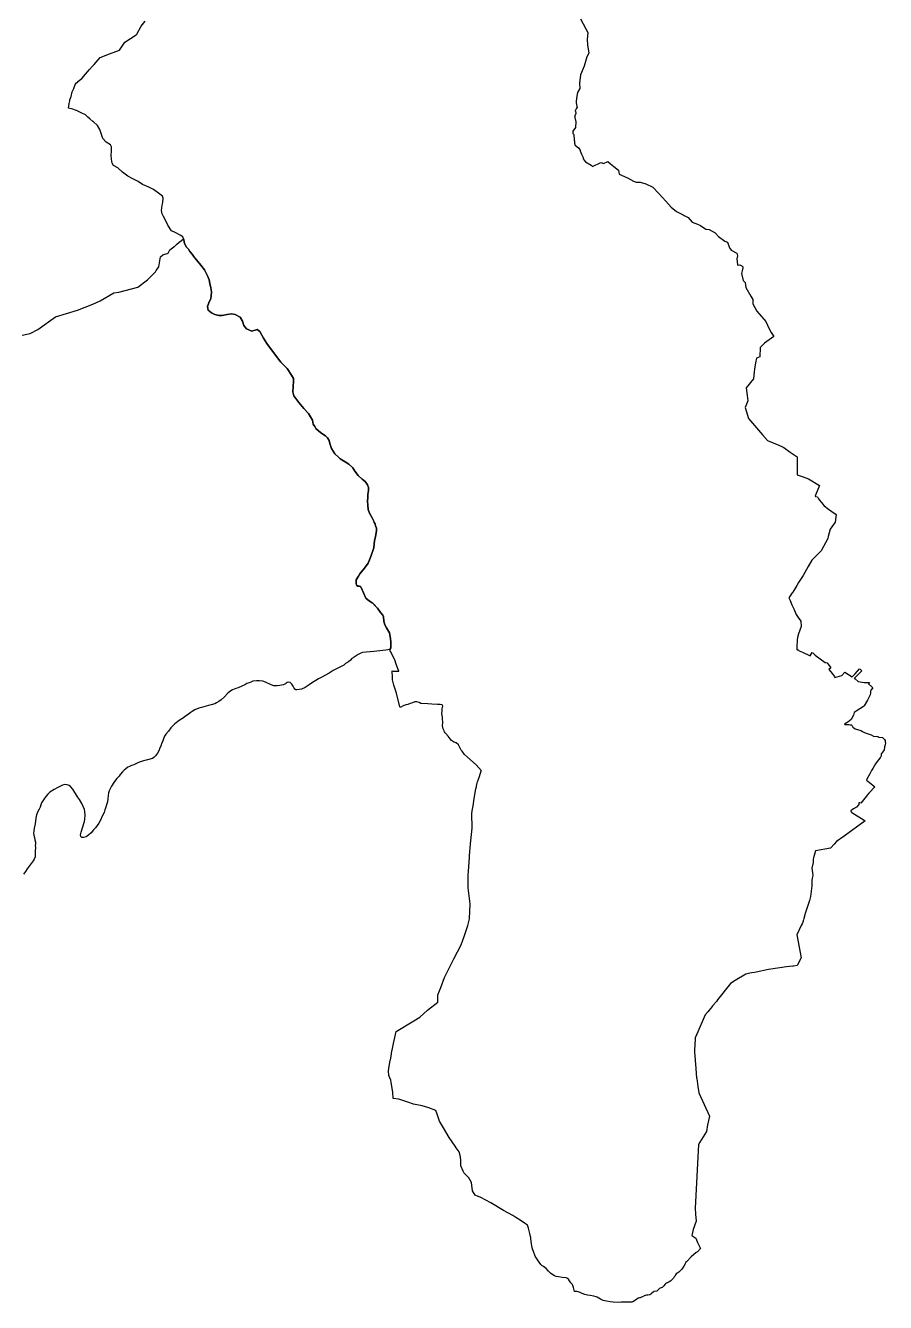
# Model space of a CAD drawing. Header units: metres. Extents: x 245125 to 394351, y 270578 to 4233311.
# Drawn here: x 312209 to 317064, y 4189037 to 4196246 of the extents above; entities that cross this region are included whole.
import ezdxf
from ezdxf.lldxf.tags import DXFTag

# ---------------------------------------------------------------- set-up
doc = ezdxf.new("R2010")
doc.units = ezdxf.units.M
doc.layers.add('ASTOTA', color=7, linetype='Continuous')
tags = doc.linetypes.add('HIDDEN', pattern=[0.375, 0.25, -0.125]).pattern_tags.tags
tags[6:7] = [DXFTag(74, 4), DXFTag(75, 0), DXFTag(340, '0'), DXFTag(46, 1.0), DXFTag(50, 0.0), DXFTag(44, 0.0), DXFTag(45, 0.0)]
tags[4:5] = [DXFTag(74, 4), DXFTag(75, 0), DXFTag(340, '0'), DXFTag(46, 1.0), DXFTag(50, 0.0), DXFTag(44, 0.0), DXFTag(45, 0.0)]

msp = doc.modelspace()

# ---------------------------------------------------------------- linework, layer by layer
at = {"layer": 'ASTOTA', "color": 253, "linetype": 'HIDDEN', "ltscale": 300}
for points in [[(315341.7, 4196283.6), (315372.3, 4196226.7), (315383, 4196206.8), (315379.6, 4196166.5), (315382.6, 4196137.7), (315389.7, 4196089.3), (315378.6, 4196069.1), (315362.8, 4196017.1), (315341.9, 4195967.8), (315337.7, 4195920.9), (315338.2, 4195890.7), (315325.5, 4195867), (315320.5, 4195836.2), (315317.1, 4195815), (315318.1, 4195810.2), (315322, 4195790.8), (315322.3, 4195789.3), (315323.2, 4195784.8), (315318.2, 4195775.4), (315314, 4195767.5), (315313.2, 4195765.8), (315313.3, 4195764.7), (315313.6, 4195763.1), (315315.7, 4195750.1), (315310.7, 4195736.6), (315309.8, 4195734.1), (315309.5, 4195733.2), (315309.6, 4195732.8), (315310.4, 4195728.9), (315310.9, 4195726.5), (315315.9, 4195702.9), (315313.6, 4195670.2), (315299.4, 4195648.7), (315298.7, 4195636.4), (315304.5, 4195630.2), (315307.3, 4195598.4), (315307.7, 4195593.6), (315308.8, 4195582.1), (315312.2, 4195569.5), (315313.6, 4195568.3), (315330.7, 4195554.6), (315334.7, 4195548.9), (315334.7, 4195548.9), (315340, 4195541.4), (315341.2, 4195538.4), (315349, 4195520.4), (315356.7, 4195500.9), (315357.8, 4195497.1), (315359.4, 4195491.4), (315360.7, 4195486.9), (315371.4, 4195477), (315401.9, 4195457.3), (315410.5, 4195450.2), (315410.8, 4195449.9), (315411.1, 4195450.1), (315456.4, 4195472.7), (315472.4, 4195467.6), (315496, 4195478.3), (315511.9, 4195465.9), (315531.2, 4195450.9), (315556.1, 4195428.9), (315561.7, 4195406.8), (315607.8, 4195385.8), (315641.8, 4195367.8), (315657.1, 4195361.6), (315678.7, 4195362.1), (315710.4, 4195352.5), (315750.7, 4195333.2), (315783.7, 4195299.7), (315823.3, 4195253.5), (315854.8, 4195221.1), (315883.9, 4195196), (315907.5, 4195184), (315918.4, 4195178.5), (315921.7, 4195176.9), (315927.9, 4195173.9), (315950.6, 4195162.7), (315972.9, 4195136), (316002.1, 4195124.2), (316019.1, 4195117.3), (316050.3, 4195096.3), (316068.3, 4195095), (316102.3, 4195075), (316121.2, 4195055.2), (316157.8, 4195029.3), (316172.8, 4195022.3), (316184.5, 4194991.1), (316192.9, 4194978), (316224.4, 4194960.6), (316228.2, 4194945.9), (316225.1, 4194928.2), (316228.5, 4194895.7), (316228.8, 4194892.6), (316242.1, 4194895.7), (316253.8, 4194889.2), (316255.3, 4194888), (316259.6, 4194884.4), (316258.2, 4194878.1), (316254.5, 4194861.3), (316251, 4194845.2), (316260.6, 4194807.4), (316271.6, 4194796.1), (316276.7, 4194767.3), (316304.8, 4194718), (316315.9, 4194700), (316315.2, 4194675.6), (316337.3, 4194632.5), (316388.2, 4194575.2), (316406.9, 4194533.1), (316419.8, 4194512), (316433.1, 4194490.3), (316381.5, 4194452.8), (316357.3, 4194429), (316357.3, 4194428.7), (316357.2, 4194427.5), (316354.9, 4194374.8), (316335.2, 4194368), (316329.6, 4194342.1), (316325.6, 4194306.3), (316323.7, 4194290.4), (316319, 4194250.6), (316277.9, 4194200.3), (316283.5, 4194156.8), (316287.3, 4194127.5), (316271.8, 4194090.1), (316290.6, 4194026.8), (316357.9, 4193949.1), (316359.9, 4193946.8), (316360.1, 4193946.6), (316369.3, 4193936), (316397.8, 4193903.1), (316462.6, 4193876.7), (316483, 4193868.4), (316490.5, 4193863.2), (316527, 4193837.8), (316565.3, 4193811.1), (316565.2, 4193725.4), (316565.2, 4193722.1), (316565.2, 4193710.3), (316571.4, 4193707.9), (316599.6, 4193697.4), (316628.9, 4193686.5), (316692.6, 4193648.7), (316669.2, 4193593.9), (316666.7, 4193588.1), (316669.8, 4193587.3), (316679.6, 4193584.7), (316686.7, 4193573.3), (316690.1, 4193567.7), (316703.2, 4193552.4), (316704, 4193551.3), (316708.6, 4193545.8), (316718.5, 4193533.7), (316743, 4193516.1), (316760.9, 4193503.2), (316785.7, 4193485.4), (316779.4, 4193442.7), (316752.8, 4193403.5), (316741.3, 4193361.7), (316738.2, 4193350.2), (316701.1, 4193279.5), (316660.5, 4193239.2), (316649.4, 4193228.3), (316628.6, 4193192.6), (316598.8, 4193141.6), (316573.8, 4193100.8), (316564.2, 4193085.2), (316563.4, 4193083.9), (316540.8, 4193047.4), (316537.3, 4193042.4), (316522.4, 4193021.4), (316518.4, 4193015.9), (316522.3, 4193007), (316525.6, 4192999.6), (316536.4, 4192974.9), (316546.4, 4192952.2), (316560.6, 4192920.2), (316571.6, 4192903.9), (316585.6, 4192883.3), (316587.4, 4192854), (316573, 4192812.6), (316567, 4192791.1), (316566.3, 4192777.2), (316564.1, 4192736.3), (316563.9, 4192731.6), (316563.4, 4192722.8), (316566.5, 4192722.2), (316567.8, 4192722), (316571.9, 4192721.2), (316577.5, 4192716.1), (316596.5, 4192708.5), (316639.1, 4192686.7), (316650.5, 4192705.7), (316653.6, 4192703.6), (316659.4, 4192698.5), (316667.6, 4192691.3), (316723.3, 4192650.6), (316727.4, 4192649.5), (316727.8, 4192649.4), (316735.9, 4192647.2), (316756.2, 4192619.7), (316745.3, 4192611.2), (316755.3, 4192598), (316776.2, 4192570), (316779.2, 4192566), (316817, 4192576.8), (316834.7, 4192594.5), (316876.7, 4192568.5), (316892.5, 4192586.5), (316917.1, 4192614.4), (316920.5, 4192611.4), (316931.1, 4192602.3), (316888, 4192558.8), (316893.5, 4192557.8), (316909.7, 4192542.9), (316944.7, 4192537.6), (316946.7, 4192537.6), (316973.9, 4192537.4), (316968.5, 4192530.3), (316987, 4192512.8), (316989.4, 4192510.2), (316992.1, 4192507.3), (316981, 4192493.2), (316980.8, 4192491.5), (316980.6, 4192488.6), (316980.2, 4192484.2), (316978.8, 4192478.6), (316977.9, 4192467.7), (316974.9, 4192459.9), (316964.8, 4192440.6), (316963.5, 4192438.1), (316944.8, 4192404.5), (316939.7, 4192401.3), (316899.1, 4192375.6), (316898.3, 4192375.1), (316886.6, 4192367.7), (316882.8, 4192352.7), (316870.9, 4192327.5), (316852, 4192313.8), (316833.1, 4192301.6), (316834.6, 4192299.1), (316858, 4192299.1), (316864.6, 4192298.5), (316872, 4192297.9), (316873.5, 4192295.6), (316880.1, 4192285.1), (316886.4, 4192280.3), (316893.7, 4192274.8), (316925.2, 4192265.9), (316935.1, 4192260.8), (316949.2, 4192253.5), (316983.4, 4192242.1), (316996.9, 4192234.3), (317021.3, 4192232.3), (317027.3, 4192228.3), (317047.5, 4192225.8), (317049.7, 4192223.7), (317050.6, 4192222.8), (317058.1, 4192215.6), (317062.1, 4192209), (317063.4, 4192201.3), (317064.2, 4192197.2), (317062.1, 4192184.9), (317058.2, 4192173.6), (317057.8, 4192169.9), (317056.2, 4192156.9), (317043.3, 4192138.4), (317039.8, 4192133.4), (317040.5, 4192121.8), (317037.4, 4192117.1), (317034.9, 4192113.3), (317034.2, 4192112.2), (317023.3, 4192098.1), (317007.5, 4192077.6), (316993.2, 4192050.9), (316984.7, 4192039.8), (316976.6, 4192020.7), (316958.8, 4191991.9), (316956.3, 4191985.6), (316966.1, 4191977.4), (316968.7, 4191976.2), (316972.1, 4191973.6), (317004.6, 4191948), (316997.4, 4191940.3), (316982, 4191923.7), (316970.6, 4191911.3), (316960.3, 4191900.2), (316956.3, 4191895.9), (316940.4, 4191875.2), (316925.3, 4191856.7), (316919.7, 4191857.2), (316914.3, 4191857.7), (316913.8, 4191853.2), (316913.1, 4191848.1), (316899.8, 4191833.7), (316883.3, 4191823.1), (316875.4, 4191818), (316870.1, 4191814.7), (316869.1, 4191814), (316869, 4191812.2), (316870.2, 4191807.6), (316874.6, 4191803.2), (316944.7, 4191759.1), (316950.1, 4191755.7), (316830.3, 4191670), (316788.4, 4191640), (316773.9, 4191623.9), (316753.3, 4191600.9), (316669.4, 4191586.6), (316658.6, 4191547.9), (316658.5, 4191547.6), (316656.1, 4191539.1), (316655.1, 4191521.2), (316648.9, 4191488.7), (316652, 4191462.6), (316653.8, 4191448), (316651.3, 4191432.2), (316649.4, 4191420), (316648.6, 4191389.5), (316640.9, 4191328.1), (316634.8, 4191306.9), (316626.6, 4191278.7), (316624.3, 4191271.6), (316615.3, 4191243.8), (316611.4, 4191232), (316603.5, 4191203.8), (316601.5, 4191196.9), (316597.6, 4191183.1), (316593.7, 4191174.6), (316588.9, 4191164.2), (316564.7, 4191112), (316587.6, 4190983.1), (316568.2, 4190943.7), (316565.8, 4190938.7), (316544.5, 4190935.9), (316541.3, 4190935.5), (316522.2, 4190933), (316505.7, 4190930.9), (316417.5, 4190919.4), (316404.4, 4190916.7), (316334.8, 4190902.4), (316325, 4190900.4), (316309.2, 4190897.2), (316298.9, 4190895.1), (316276.4, 4190890.4), (316216, 4190854.6), (316189, 4190838.5), (316116, 4190744.6), (316109.4, 4190735.9), (316090.3, 4190713), (316089.3, 4190711.8), (316085.6, 4190707.3), (316061.1, 4190677.8), (316047, 4190660.8), (316041.1, 4190647.3), (316004.7, 4190564.4), (315990.1, 4190531.3), (315989.7, 4190524.3), (315986, 4190460.4), (315986.8, 4190451), (315994, 4190358.2), (315998.3, 4190302.7), (315998.5, 4190301.4), (316005.4, 4190255.4), (316010.7, 4190220.4), (316070.4, 4190088.4), (316060.4, 4190038.9), (316052.9, 4190002.1), (316016.8, 4189942.4), (316016.4, 4189941.9), (316016.4, 4189941.9), (316008.7, 4189929.1), (315990.1, 4189568.9), (315991.4, 4189535.9), (315995.2, 4189495.6), (315978, 4189449), (315971.6, 4189414.7), (315993.5, 4189400.7), (316003.5, 4189374.7), (316020.3, 4189341.2), (316002.3, 4189323.7), (315996.4, 4189318.6), (315967.7, 4189293.9), (315942.1, 4189268.5), (315940.2, 4189266.6), (315935.6, 4189261.9), (315933.6, 4189254.5), (315926.5, 4189242.7), (315917.9, 4189230.8), (315912.4, 4189223.1), (315907, 4189216.7), (315902.3, 4189212.2), (315897.4, 4189207.5), (315897.3, 4189207.4), (315897.2, 4189207.4), (315892.3, 4189204.9), (315891.5, 4189204.4), (315887.7, 4189201.7), (315883.3, 4189198), (315879.7, 4189193.5), (315877.2, 4189188.8), (315876.2, 4189187.1), (315872, 4189180.9), (315866.8, 4189174.9), (315861.5, 4189169.2), (315855.8, 4189163.4), (315849.8, 4189158.1), (315847.6, 4189156.5), (315844.6, 4189154.3), (315839.1, 4189150.7), (315833.7, 4189147.8), (315828, 4189145.4), (315822.4, 4189142.3), (315817.8, 4189138.6), (315814.5, 4189133.2), (315811.7, 4189129.2), (315810.6, 4189127.6), (315809.5, 4189126.6), (315804, 4189121.7), (315798.3, 4189118.9), (315792.7, 4189117.2), (315789.4, 4189115.3), (315785, 4189112), (315782.8, 4189110.5), (315777.7, 4189104.8), (315772.6, 4189101), (315758.8, 4189098), (315751.8, 4189094.5), (315743.6, 4189087.3), (315739.7, 4189083), (315734.7, 4189079.7), (315722.7, 4189077.5), (315714.9, 4189077.4), (315707.6, 4189076.5), (315702.7, 4189073.6), (315699.8, 4189072.4), (315691.3, 4189068.7), (315678.8, 4189063.9), (315675.5, 4189062.7), (315668.6, 4189060.5), (315658.6, 4189054), (315638.2, 4189041), (315631.7, 4189039.1), (315624.1, 4189039.1), (315605, 4189038.4), (315584, 4189038.5), (315571.2, 4189038.3), (315561, 4189037), (315526.5, 4189038.2), (315509.3, 4189040.1), (315489.8, 4189043.8), (315469.8, 4189048.2), (315454.7, 4189055.2), (315445.4, 4189061.9), (315436.2, 4189066.9), (315430.6, 4189069.2), (315418.2, 4189072), (315397.2, 4189075.9), (315382.4, 4189078.9), (315366.2, 4189082.4), (315352.7, 4189087.4), (315340.6, 4189093.5), (315329.7, 4189097.6), (315322.2, 4189099.4), (315316.2, 4189098.9), (315315.9, 4189098.9), (315311.7, 4189099.3), (315309.1, 4189099.6), (315302.9, 4189121), (315298.6, 4189133.2), (315295.2, 4189140.2), (315288.5, 4189147.5), (315280.2, 4189158.3), (315273.9, 4189167.7), (315269.6, 4189171.9), (315261.6, 4189175.2), (315238.8, 4189178.6), (315218.1, 4189181.7), (315205.4, 4189183.7), (315195.7, 4189186.8), (315186.7, 4189193), (315173.9, 4189203.1), (315160.9, 4189213.5), (315148.4, 4189227.9), (315141.3, 4189234.2), (315133, 4189240.3), (315126, 4189243.9), (315118.2, 4189251.1), (315108.6, 4189265.3), (315086.9, 4189297.6), (315077.7, 4189323.9), (315073.9, 4189333.2), (315069.4, 4189344.5), (315067.5, 4189358.5), (315066.5, 4189365.7), (315062, 4189398.4), (315061.3, 4189403.8), (315060.6, 4189408.5), (315056, 4189426.4), (315048.2, 4189456.2), (315043.6, 4189473.5), (315027.1, 4189484.6), (315002.4, 4189501.1), (314978.1, 4189517.4), (314961, 4189528.7), (314906.9, 4189556.6), (314836.7, 4189598.7), (314779.7, 4189629.4), (314766.8, 4189634.9), (314764.5, 4189635.9), (314748.4, 4189642.8), (314733, 4189667.6), (314726.8, 4189714), (314712.3, 4189740.8), (314710.1, 4189743), (314685, 4189767.1), (314679.7, 4189779.1), (314666.9, 4189807.9), (314666, 4189837.5), (314665.4, 4189859.5), (314658.1, 4189887.9), (314641.1, 4189910.1), (314634.4, 4189918.8), (314600.9, 4189968.9), (314568.9, 4190022.6), (314546.2, 4190061.3), (314533.1, 4190100.2), (314526, 4190121.4), (314486.6, 4190135.8), (314448.4, 4190146.7), (314399.1, 4190157.2), (314366.9, 4190168.3), (314333.3, 4190179.9), (314316, 4190184.6), (314285.8, 4190188), (314285.4, 4190188), (314285.3, 4190188.9), (314283.3, 4190222.1), (314273.9, 4190280.5), (314272, 4190292.2), (314260.1, 4190317.5), (314258, 4190344.9), (314263.2, 4190370.2), (314268.3, 4190403.1), (314268.9, 4190406.8), (314275.1, 4190438.4), (314276.1, 4190443.5), (314283.3, 4190480.4), (314286.9, 4190499.2), (314300.9, 4190567.3), (314401, 4190626.9), (314436.1, 4190647.8), (314478.9, 4190688), (314536.7, 4190731.4), (314537.3, 4190764.4), (314537.5, 4190774.1), (314546.5, 4190796.8), (314553.7, 4190815), (314574.4, 4190871.2), (314627.5, 4190977), (314668.8, 4191055.4), (314687.2, 4191109.3), (314705.9, 4191164.3), (314715.2, 4191203.5), (314719.9, 4191287.6), (314709, 4191377.9), (314709, 4191381.2), (314708.5, 4191449.1), (314710, 4191471), (314715, 4191548.2), (314716.1, 4191565.1), (314716.8, 4191575), (314717.3, 4191580.4), (314719.5, 4191602.7), (314721.9, 4191625.9), (314730.7, 4191714.4), (314729.7, 4191800), (314731, 4191808.4), (314731.5, 4191812), (314734.5, 4191831.9), (314737.6, 4191852.1), (314740.1, 4191868.8), (314745.7, 4191905.3), (314752.4, 4191937.3), (314753.6, 4191943), (314754.6, 4191948.1), (314758, 4191964.2), (314759.1, 4191969.3), (314761.3, 4191975.8), (314771.6, 4192006.1), (314782.3, 4192037.5), (314782.8, 4192038.9), (314754.2, 4192072.5), (314704.7, 4192116.1), (314688.1, 4192129.7), (314673.7, 4192149.1), (314669.6, 4192155.7), (314663.1, 4192166.1), (314653.3, 4192184.2), (314640.7, 4192196.6), (314638.8, 4192197.2), (314626.2, 4192201.5), (314614.6, 4192210.5), (314606.9, 4192219.4), (314600.4, 4192227), (314595.2, 4192233.3), (314580.6, 4192250.9), (314579.3, 4192252.5), (314574.1, 4192258.7), (314572.6, 4192262.6), (314572.2, 4192263.5), (314567.4, 4192275.8), (314563.8, 4192292.5), (314565.3, 4192311.4), (314564.1, 4192334.7), (314563.8, 4192341.1), (314560.4, 4192360.4), (314561.4, 4192377.4), (314562, 4192387.7), (314564.8, 4192403), (314560.9, 4192410.7), (314549.9, 4192412.8), (314534.9, 4192413.5), (314502.4, 4192414.6), (314481.5, 4192416.4), (314440.5, 4192419.2), (314431.9, 4192423.6), (314419, 4192427.7), (314407.2, 4192427), (314393.8, 4192423.1), (314381.4, 4192417.9), (314368, 4192413), (314356.9, 4192411.5), (314352.2, 4192409.5), (314345.3, 4192406.6), (314323.8, 4192396.8), (314323.3, 4192398.8), (314304.2, 4192476.2), (314292.1, 4192510), (314289.2, 4192521.8), (314281.5, 4192552.4), (314280.5, 4192569.6), (314278.7, 4192599.9), (314278.6, 4192600.8), (314278.4, 4192603.8), (314285.7, 4192601.6), (314292.1, 4192601), (314298.9, 4192600.9), (314304.1, 4192601.9), (314309.5, 4192601.9), (314317.5, 4192601.4), (314316, 4192605.2), (314315.9, 4192605.4), (314302, 4192640.6), (314293.8, 4192664.8), (314275.5, 4192701.5), (314271, 4192710.7), (314268.7, 4192715.6), (314265.4, 4192722.4), (314271.8, 4192732.3), (314271.2, 4192765.2), (314269.9, 4192786.3), (314263.8, 4192816.5), (314247.7, 4192845.5), (314237.2, 4192863.5), (314232.5, 4192883.5), (314231.2, 4192906.9), (314226.8, 4192916.3), (314213.3, 4192932.8), (314196.9, 4192956.5), (314176.1, 4192978.7), (314175.1, 4192979.7), (314167.5, 4192986.1), (314166.7, 4192986.6), (314166.3, 4192986.9), (314151.4, 4192996.8), (314131.1, 4193013.2), (314130.8, 4193013.9), (314116.8, 4193043.7), (314104.1, 4193072.7), (314103.3, 4193073.5), (314102.6, 4193074.7), (314100.6, 4193078.1), (314094.2, 4193080.1), (314084.8, 4193081.4), (314078.4, 4193086.9), (314075.4, 4193097.8), (314076.8, 4193117), (314089.7, 4193136.8), (314097.1, 4193150.9), (314123.3, 4193181.9), (314143.6, 4193211.5), (314159.4, 4193248.2), (314175.4, 4193297.3), (314178.3, 4193318.8), (314180.4, 4193339.6), (314185.2, 4193359.4), (314190.7, 4193394.4), (314190.1, 4193409), (314186, 4193421.5), (314183, 4193431.9), (314177.8, 4193440.5), (314175.1, 4193448.6), (314167, 4193466.6), (314150.5, 4193493.5), (314144.6, 4193513.3), (314142, 4193537.9), (314140.9, 4193561.6), (314141.5, 4193581.4), (314142.4, 4193597.5), (314145.7, 4193620.3), (314145.3, 4193638.4), (314140.2, 4193653), (314126.1, 4193671.6), (314109.2, 4193685.6), (314088.1, 4193704.7), (314068.3, 4193729.9), (314056.3, 4193748.9), (314035.2, 4193770.4), (314013, 4193783.6), (313986.3, 4193800.3), (313974.4, 4193811.3), (313954.7, 4193827.3), (313945.9, 4193842.8), (313937.1, 4193857.4), (313932.8, 4193870.1), (313927.1, 4193886.1), (313922.7, 4193904.1), (313914.7, 4193919.2), (313903.2, 4193929.8), (313875.8, 4193947.1), (313848.4, 4193971.5), (313842, 4193982.6), (313832.7, 4193996.3), (313828.8, 4194017.6), (313818.6, 4194037.4), (313807.7, 4194055.3), (313781.1, 4194083.2), (313753.2, 4194118), (313734.8, 4194141.1), (313723.2, 4194155.4), (313719, 4194178.2), (313720.3, 4194208.1), (313722.3, 4194238.8), (313721.7, 4194253.7), (313710.1, 4194272.1), (313686.2, 4194309.6), (313650.8, 4194345.7), (313609.9, 4194400.2), (313571.1, 4194450.4), (313552, 4194480.6), (313533, 4194519.5), (313517, 4194529.3), (313487.3, 4194521), (313456.4, 4194532.9), (313441.8, 4194552.5), (313435.1, 4194577), (313420.7, 4194600.4), (313393.2, 4194614.8), (313371.9, 4194618.6), (313347.2, 4194614.1), (313319, 4194609.6), (313301.4, 4194609.3), (313278.3, 4194614.5), (313258.8, 4194623.4), (313240.9, 4194639.9), (313236.8, 4194659.5), (313244.3, 4194680.8), (313256.3, 4194705.6), (313258.1, 4194719.7), (313258.4, 4194742.7), (313255.3, 4194765.8), (313250.5, 4194789.9), (313246.1, 4194810.8), (313238, 4194828.2), (313228.8, 4194848.2), (313219.1, 4194867.1), (313199.6, 4194892.5), (313182, 4194913.8), (313164.6, 4194935.4), (313162, 4194938.7), (313150, 4194955.1), (313137.6, 4194971), (313129.7, 4194984), (313119, 4194994.3), (313107, 4195016.3), (313102.9, 4195036.9), (313101, 4195041.6), (313096.7, 4195052.1), (313082.5, 4195062.6), (313053.2, 4195077.4), (313034.3, 4195087.7), (313013.4, 4195119.6), (313003.4, 4195139.2), (312987.9, 4195167.7), (312981.3, 4195183), (312977.9, 4195201.9), (312980.7, 4195231.4), (312984.1, 4195247.7), (312987.2, 4195270.7), (312982.4, 4195282.1), (312959.3, 4195299.9), (312931.5, 4195319.9), (312904.9, 4195333), (312870.5, 4195347.8), (312845.1, 4195365), (312815.5, 4195380.8), (312786.3, 4195395.9), (312757.1, 4195418.6), (312730.6, 4195442.7), (312706.6, 4195456.4), (312698, 4195468.7), (312695.6, 4195491.2), (312693.1, 4195513.9), (312694.1, 4195535.9), (312695.1, 4195561.4), (312688.2, 4195573.3), (312664.4, 4195587.6), (312646.3, 4195608.2), (312628.4, 4195658.2), (312615, 4195681.6), (312590.5, 4195703.5), (312588.8, 4195704.9), (312571.8, 4195719), (312561.1, 4195727.9), (312548.3, 4195740.9), (312523.4, 4195753.9), (312513, 4195759.4), (312497.2, 4195765.7), (312495.2, 4195766.5), (312475.7, 4195774.4), (312451.3, 4195779.5), (312455.8, 4195805.4), (312458.6, 4195821.5), (312459.1, 4195824.6), (312459.3, 4195825.9), (312466.4, 4195846.2), (312472.2, 4195871.1), (312481.6, 4195890.5), (312487.9, 4195906.9), (312490.2, 4195913.1), (312497.5, 4195921.5), (312498, 4195922.1), (312504.8, 4195928.6), (312505.4, 4195929.2), (312526.3, 4195947.2), (312547.9, 4195971.7), (312571.1, 4195998), (312587.5, 4196016.6), (312596.2, 4196026.1), (312631.4, 4196064.7), (312683.7, 4196086.6), (312739.9, 4196106.3), (312769.7, 4196151.8), (312834.5, 4196194.3), (312838, 4196196.6), (312863, 4196243), (312883.9, 4196270.5)], [(312190.6, 4194497.8), (312235.9, 4194506.5), (312278.7, 4194530.6), (312378.7, 4194602.2), (312503.6, 4194638.9), (312589, 4194672.5), (312630.1, 4194691.4), (312708.1, 4194737.4), (312735.6, 4194741.1), (312843.5, 4194768.1), (312898.3, 4194810.3), (312942.3, 4194855.7), (312947.3, 4194862.9), (312952.3, 4194870.2), (312962.4, 4194884.6), (312971.5, 4194941), (312983.8, 4194951.4), (313014.3, 4194960.3), (313024.7, 4194979.1), (313046.2, 4194996.5), (313046.5, 4194996.7), (313048.6, 4194998.3), (313049.3, 4194999), (313049.6, 4194999.3), (313062.1, 4195010.6), (313076.8, 4195022), (313089.2, 4195031.9), (313092.7, 4195034.8), (313098.6, 4195039.5), (313101, 4195041.6), (313102.9, 4195036.9), (313107, 4195016.3), (313119, 4194994.3), (313129.7, 4194984), (313137.6, 4194971), (313150, 4194955.1), (313162, 4194938.7), (313162.3, 4194938.3), (313164.8, 4194935.2), (313182, 4194913.8), (313199.6, 4194892.5), (313219.1, 4194867.1), (313228.8, 4194848.2), (313238, 4194828.2), (313246.1, 4194810.8), (313250.5, 4194789.9), (313255.3, 4194765.8), (313258.4, 4194742.7), (313258.1, 4194719.7), (313256.3, 4194705.6), (313244.3, 4194680.8), (313236.8, 4194659.5), (313240.9, 4194639.9), (313258.8, 4194623.4), (313278.3, 4194614.5), (313301.4, 4194609.3), (313319, 4194609.6), (313347.2, 4194614.1), (313371.9, 4194618.6), (313393.2, 4194614.8), (313396.9, 4194612.9), (313420.7, 4194600.4), (313435.1, 4194577), (313441.8, 4194552.5), (313456.4, 4194532.9), (313487.3, 4194521), (313517, 4194529.3), (313533, 4194519.5), (313552, 4194480.6), (313571.1, 4194450.4), (313609.9, 4194400.2), (313650.8, 4194345.7), (313686.2, 4194309.6), (313710.1, 4194272.1), (313721.7, 4194253.7), (313722.3, 4194238.8), (313720.3, 4194208.1), (313719, 4194178.2), (313723.2, 4194155.4), (313734.8, 4194141.1), (313753.2, 4194118), (313781.1, 4194083.2), (313807.7, 4194055.3), (313818.6, 4194037.4), (313828.8, 4194017.6), (313832.7, 4193996.3), (313842, 4193982.6), (313848.4, 4193971.5), (313875.8, 4193947.1), (313903.2, 4193929.8), (313914.7, 4193919.2), (313922.7, 4193904.1), (313927.1, 4193886.1), (313932.8, 4193870.1), (313937.1, 4193857.4), (313945.9, 4193842.8), (313954.7, 4193827.3), (313974.4, 4193811.3), (313986.3, 4193800.3), (314013, 4193783.6), (314035.2, 4193770.4), (314056.3, 4193748.9), (314068.3, 4193729.9), (314088.1, 4193704.7), (314109.2, 4193685.6), (314126.1, 4193671.6), (314140.2, 4193653), (314145.3, 4193638.4), (314145.7, 4193620.3), (314142.4, 4193597.5), (314141.5, 4193581.4), (314140.9, 4193561.6), (314142, 4193537.9), (314144.6, 4193513.3), (314150.5, 4193493.5), (314167, 4193466.6), (314175.1, 4193448.6), (314177.8, 4193440.5), (314183, 4193431.9), (314186, 4193421.5), (314190.1, 4193409), (314190.7, 4193394.4), (314185.2, 4193359.4), (314180.4, 4193339.6), (314178.3, 4193318.8), (314175.4, 4193297.3), (314159.4, 4193248.2), (314143.6, 4193211.5), (314123.3, 4193181.9), (314097.1, 4193150.9), (314089.7, 4193136.8), (314076.8, 4193117), (314075.4, 4193097.8), (314078.4, 4193086.9), (314084.8, 4193081.4), (314094.2, 4193080.1), (314100.6, 4193078.1), (314103.2, 4193073.5), (314104.1, 4193072.7), (314116.8, 4193043.7), (314131.1, 4193013.2), (314151.4, 4192996.8), (314166.8, 4192986.6), (314167.5, 4192986.1), (314175.1, 4192979.7), (314176.6, 4192978.2), (314196.9, 4192956.5), (314213.3, 4192932.8), (314226.8, 4192916.3), (314231.2, 4192906.9), (314232.5, 4192883.5), (314237.2, 4192863.5), (314247.7, 4192845.5), (314263.8, 4192816.5), (314269.9, 4192786.3), (314271.2, 4192765.2), (314271.8, 4192732.3), (314265.4, 4192722.4), (314242.7, 4192719.5), (314210.4, 4192715.9), (314176.6, 4192712.3), (314112, 4192706.4), (314101.6, 4192702.6), (314086.9, 4192694.9), (314075.5, 4192687), (314064.7, 4192680.5), (314052, 4192672.7), (314043.4, 4192663.9), (314031.8, 4192653.4), (314016.4, 4192643.4), (314005.7, 4192635.3), (313991.9, 4192628), (313976.1, 4192620.6), (313962.1, 4192611.6), (313946.4, 4192604.7), (313924.2, 4192590.3), (313899.9, 4192577.1), (313881.5, 4192568), (313862.4, 4192557.1), (313848.1, 4192548.7), (313828.6, 4192536.1), (313811.4, 4192523.7), (313788.9, 4192508.8), (313766.9, 4192499.9), (313753.8, 4192497.1), (313741.9, 4192495.7), (313734.9, 4192496), (313729.9, 4192499.6), (313725.3, 4192505), (313720, 4192517), (313713.4, 4192527.6), (313704.2, 4192536.2), (313695.6, 4192538), (313686.4, 4192536.9), (313680.9, 4192533), (313677.7, 4192529.4), (313672.5, 4192526.8), (313663.2, 4192523.7), (313645.9, 4192519.2), (313630.2, 4192517.3), (313611.6, 4192518.9), (313596.7, 4192524), (313563.6, 4192539.1), (313548.9, 4192543.7), (313530.9, 4192546.9), (313513.7, 4192547.2), (313492.7, 4192543.7), (313481.3, 4192539.8), (313471.7, 4192534.8), (313459.3, 4192530.6), (313448.3, 4192524.1), (313431.1, 4192515.7), (313410.6, 4192506.8), (313397.3, 4192503.3), (313377.6, 4192495.3), (313363.3, 4192485.5), (313352.2, 4192476), (313331.6, 4192454.1), (313314, 4192439.3), (313300.6, 4192429.2), (313288.3, 4192421.4), (313277.5, 4192416.1), (313256.6, 4192410.1), (313241.6, 4192406.8), (313202.8, 4192396.6), (313187.1, 4192391.9), (313165.5, 4192383.2), (313149.5, 4192374.2), (313138.7, 4192366.5), (313126.6, 4192357), (313111.9, 4192347), (313096.4, 4192334.3), (313092, 4192331.8), (313077.6, 4192323.4), (313051.9, 4192304), (313040.3, 4192292.7), (313029.4, 4192280.4), (313015.6, 4192262.1), (313000.8, 4192245.1), (312993.2, 4192233.8), (312989.7, 4192224.4), (312984.9, 4192208.4), (312977.7, 4192190.5), (312972.5, 4192178), (312966.2, 4192164.1), (312963.1, 4192155.2), (312953.6, 4192138), (312942.9, 4192123.7), (312933.8, 4192112.7), (312926.4, 4192108.1), (312889.9, 4192099.4), (312874.6, 4192093.9), (312847, 4192084.6), (312832.8, 4192077.4), (312821.1, 4192072.9), (312807.6, 4192068.9), (312795.9, 4192063.7), (312787, 4192058.4), (312776.2, 4192049.2), (312766.1, 4192041.5), (312756.3, 4192033.1), (312744.2, 4192018.3), (312738, 4192008.6), (312725, 4191994.8), (312717.1, 4191985.7), (312708, 4191972.5), (312693.9, 4191952), (312686.3, 4191937.1), (312681.1, 4191925.3), (312678.5, 4191914.2), (312676.6, 4191899.6), (312674.2, 4191880), (312671.3, 4191864.1), (312667.2, 4191846.1), (312660.5, 4191827.1), (312656.2, 4191818.5), (312652.6, 4191802.9), (312642.7, 4191781.6), (312633.4, 4191759.6), (312623.3, 4191742.1), (312604.4, 4191717.3), (312593.7, 4191704.3), (312579.6, 4191688.8), (312566.2, 4191676.7), (312552.3, 4191666.4), (312536.8, 4191662.5), (312527, 4191662.8), (312522.3, 4191667.1), (312520.5, 4191677.7), (312523.9, 4191692.7), (312530.3, 4191716.4), (312541.4, 4191752.7), (312544.6, 4191765.1), (312545.4, 4191787.4), (312544.6, 4191808.5), (312542.5, 4191820.7), (312534.3, 4191836.8), (312527.2, 4191854.8), (312513.7, 4191875.9), (312503.1, 4191892.4), (312477.2, 4191935.3), (312463.9, 4191950.2), (312455.9, 4191955.7), (312444.3, 4191958.4), (312431.6, 4191960.4), (312417.5, 4191956.9), (312391.9, 4191944.6), (312370.4, 4191932), (312347.4, 4191917.4), (312334.9, 4191906.2), (312324.6, 4191892.5), (312310.8, 4191874.2), (312300.4, 4191856.9), (312296.2, 4191847.1), (312291.9, 4191833.4), (312285.7, 4191822.2), (312278, 4191809.3), (312271.3, 4191790.2), (312266.9, 4191771), (312263.2, 4191739.8), (312258.9, 4191715.1), (312256.7, 4191698), (312255, 4191685.7), (312257, 4191675), (312260.3, 4191661.1), (312262.5, 4191648.3), (312265, 4191635.3), (312264.8, 4191625.3), (312263.3, 4191615.9), (312265.1, 4191605.1), (312264.1, 4191585.7), (312263.6, 4191568.8), (312263.4, 4191553), (312258.8, 4191540.2), (312252.6, 4191529.9), (312240.7, 4191515.4), (312218.7, 4191484.5), (312209.8, 4191470.8), (312198.1, 4191455.5)]]:
    msp.add_lwpolyline(points, dxfattribs=at)

doc.saveas('drawing.dxf')
